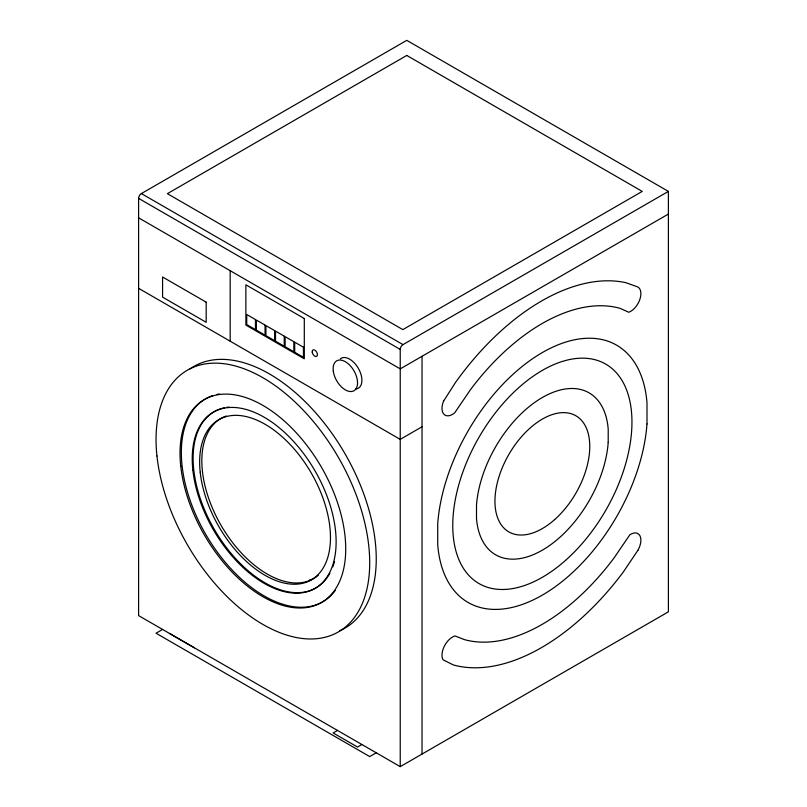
<?xml version="1.0" encoding="UTF-8"?>
<svg xmlns="http://www.w3.org/2000/svg" width="807" height="807" viewBox="0 0 807 807"><rect width="100%" height="100%" fill="white"/><g stroke="black" fill="none" stroke-linecap="round" stroke-linejoin="round"><path stroke-width="1.21" d="M668.398 191.4L402.754 344.76A3.934 2.27 -60 0 0 400.232 349.138L400.232 766.65L138.602 615.6L138.602 198.098A3.934 2.27 -60 0 1 141.134 193.72L406.768 40.35L668.398 191.4L668.398 611.827L400.232 766.65M668.398 214.057L400.232 368.88L138.602 217.829M422.031 426.782L400.232 439.371L138.602 288.321M162.58 629.45L156.044 633.223L369.707 756.583L376.244 752.8M169.42 633.394L173.999 636.037M174.322 636.229L179.487 639.205M179.699 639.326L184.147 641.898M184.5 642.1L189.272 644.854M189.837 645.176L194.426 647.829M337.487 730.426L333.12 732.938L357.541 747.04L361.899 744.518M141.376 193.579L402.996 344.629M138.602 198.371L400.232 349.421M422.031 356.291L422.031 754.061M230.177 270.698L230.177 341.19M335.248 590.502A117.166 67.647 60 0 1 209.558 540.68A117.166 67.647 60 0 1 212.685 395.632M217.033 394.411A117.166 67.647 60 0 1 219.292 393.977M190.028 368.9A151.08 87.227 60 0 1 345.446 454.523A151.08 87.227 60 0 1 339.858 630.691M327.36 577.308A101.753 58.75 60 0 1 216.115 532.438A101.753 58.75 60 0 1 224.528 407.757M226.777 407.353A101.753 58.75 60 0 1 229.077 407.081M334.552 561.42A101.753 58.75 60 0 1 332.797 566.897M329.881 573.263A101.753 58.75 60 0 1 328.025 576.339M318.251 575.26A92.502 53.403 60 0 1 220.987 525.236A92.502 53.403 60 0 1 226.303 415.998M340.342 358.812A17.27 9.966 60 0 1 359.044 369.616A17.27 9.966 60 0 1 355.796 389.014M311.462 579.406A92.502 53.403 60 0 1 309.232 580.183M443.658 400.988L443.164 402.158A14.768 8.524 -60 0 0 444.163 414.485A14.768 8.524 -60 0 0 454.714 412.811L470.542 389.569A184.632 106.595 -60 0 1 620.24 308.395L628.724 312.238L629.601 311.926A14.476 8.352 -60 0 0 640.213 298.287A14.476 8.352 -60 0 0 636.673 286.546L625.778 282.672A209.8 121.131 -60 0 0 455.602 382.316L443.658 400.988M637.883 550.324L623.468 571.79A209.79 121.121 -60 0 1 453.342 664.938L443.033 659.793A14.768 8.524 -60 0 1 444.354 646.165A14.768 8.524 -60 0 1 455.017 635.956L464.398 639.608A184.642 106.605 -60 0 0 614.107 557.859L629.803 534.849A14.455 8.352 -60 0 1 639.941 535.798A14.455 8.352 -60 0 1 637.883 550.324M406.768 55.451L167.372 193.67L402.834 329.609L642.231 191.4L406.768 55.451M304.3 318.533L245.873 284.8L245.873 325.08L304.3 358.812L304.3 318.533M255.466 319.542L246.74 314.508L246.74 324.575L255.466 329.609L255.466 319.542M265.059 325.08L256.333 320.046L256.333 330.113L265.059 335.147L265.059 325.08M274.652 330.618L265.927 325.584L265.927 335.651L274.652 340.685L274.652 330.618M284.246 336.156L275.52 331.122L275.52 341.19L284.246 346.223L284.246 336.156M293.839 341.694L285.113 336.66L285.113 346.728L293.839 351.761L293.839 341.694M303.432 347.232L294.706 342.198L294.706 352.266L303.432 357.299L303.432 347.232M206.189 302.171L162.58 276.993L162.58 297.137L206.189 322.306L206.189 302.171M646.992 423.988L646.992 402.844A148.538 85.754 -60 0 0 542.354 352.548A148.538 85.754 -60 0 0 437.727 523.662L437.727 544.806A148.538 85.754 -60 0 0 542.354 595.102A148.538 85.754 -60 0 0 646.982 423.988M608.206 442.458L608.206 429.163A93.481 53.968 -60 0 0 542.354 397.498A93.481 53.968 -60 0 0 476.503 505.192L476.503 518.498A93.481 53.968 -60 0 0 542.354 550.152A93.481 53.968 -60 0 0 608.206 442.458M156.962 456.005A151.08 87.227 60 0 0 327.914 636.471A151.08 87.227 60 0 0 303.755 410.692A151.08 87.227 60 0 0 156.962 456.005M192.853 469.956A101.753 58.75 60 0 0 307.981 591.491A101.753 58.75 60 0 0 291.72 439.442A101.753 58.75 60 0 0 192.853 469.956M180.738 466.113A117.166 67.647 60 0 0 313.308 606.067A117.166 67.647 60 0 0 294.585 430.978A117.166 67.647 60 0 0 180.738 466.113M200.207 472.216A92.502 53.403 60 0 0 304.875 582.704A92.502 53.403 60 0 0 290.086 444.465A92.502 53.403 60 0 0 200.207 472.216M554.631 519.617A67.042 38.706 -60 0 0 575.875 415.766A67.042 38.706 -60 0 0 496.567 486.096A67.042 38.706 -60 0 0 554.631 519.617M565.546 560.371A126.709 73.155 -60 0 0 605.714 364.098A126.709 73.155 -60 0 0 455.814 497.011A126.709 73.155 -60 0 0 565.546 560.371M333.311 371.301A17.27 9.966 60 0 0 353.184 391.123A17.27 9.966 60 0 0 349.512 364.956A17.27 9.966 60 0 0 333.311 371.301M312.228 352.175A3.702 2.139 60 0 0 316.485 356.422A3.702 2.139 60 0 0 315.698 350.813A3.702 2.139 60 0 0 312.228 352.175"/></g></svg>
